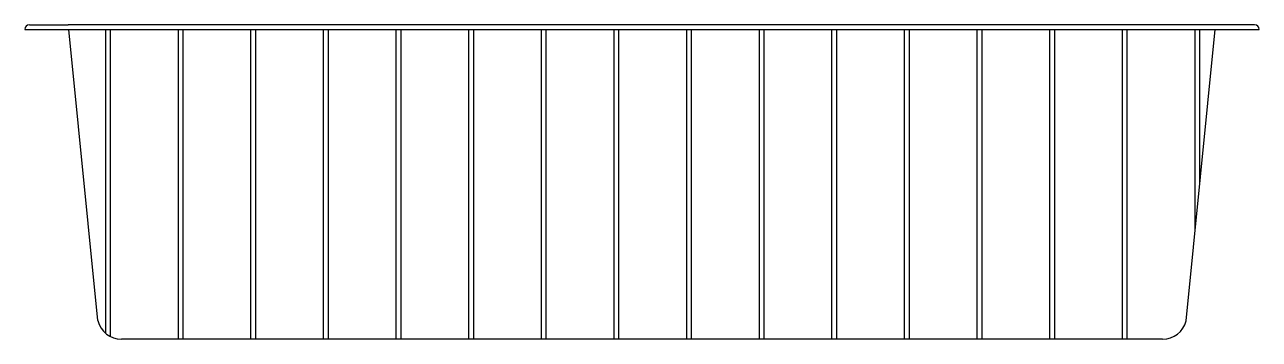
# Model space of a CAD drawing. Extents: x -1195.2 to -1190.1, y 283.75 to 285.05.
import ezdxf

# ---------------------------------------------------------------- set-up
doc = ezdxf.new("R2010")
doc.units = 0
doc.header["$LTSCALE"] = 10
doc.header["$MEASUREMENT"] = 0
doc.layers.add('Piscinas_Fibratec', color=4, linetype='CONTINUOUS')

msp = doc.modelspace()

# ---------------------------------------------------------------- linework, layer by layer
at = {"layer": 'Piscinas_Fibratec', "color": 2}
for p, q in [((-1195.1849, 285.0538), (-1195.0249, 285.0538)), ((-1190.2849, 285.0538), (-1195.0249, 285.0538)), ((-1190.1249, 285.0538), (-1190.2849, 285.0538)), ((-1195.2049, 285.0338), (-1190.1049, 285.0338))]:
    msp.add_line(p, q, dxfattribs=at)
at = {"layer": 'Piscinas_Fibratec'}
for p, q in [((-1194.9026, 283.8312), (-1195.0229, 285.0338)), ((-1190.4072, 283.8302), (-1190.2869, 285.0338)), ((-1190.5044, 283.7538), (-1194.8052, 283.7538))]:
    msp.add_line(p, q, dxfattribs=at)
at = {"layer": 'Piscinas_Fibratec', "color": 1}
for p, q in [((-1194.8701, 283.7777), (-1194.8701, 285.0338)), ((-1194.8501, 283.7644), (-1194.8501, 285.0338)), ((-1194.5701, 283.7538), (-1194.5701, 285.0338)), ((-1194.5501, 283.7538), (-1194.5501, 285.0338)), ((-1194.2701, 283.7538), (-1194.2701, 285.0338)), ((-1194.2501, 283.7538), (-1194.2501, 285.0338)), ((-1193.9701, 283.7538), (-1193.9701, 285.0338)), ((-1193.9501, 283.7538), (-1193.9501, 285.0338)), ((-1193.6701, 283.7538), (-1193.6701, 285.0338)), ((-1193.6501, 283.7538), (-1193.6501, 285.0338)), ((-1193.3701, 283.7538), (-1193.3701, 285.0338)), ((-1193.3501, 283.7538), (-1193.3501, 285.0338)), ((-1193.0701, 283.7538), (-1193.0701, 285.0338)), ((-1193.0501, 283.7538), (-1193.0501, 285.0338)), ((-1192.7701, 283.7538), (-1192.7701, 285.0338)), ((-1192.7501, 283.7538), (-1192.7501, 285.0338)), ((-1192.4701, 283.7538), (-1192.4701, 285.0338)), ((-1192.4501, 283.7538), (-1192.4501, 285.0338)), ((-1192.1701, 283.7538), (-1192.1701, 285.0338)), ((-1192.1501, 283.7538), (-1192.1501, 285.0338)), ((-1191.8701, 283.7538), (-1191.8701, 285.0338)), ((-1191.8501, 283.7538), (-1191.8501, 285.0338)), ((-1191.5701, 283.7538), (-1191.5701, 285.0338)), ((-1191.5501, 283.7538), (-1191.5501, 285.0338)), ((-1191.2701, 283.7538), (-1191.2701, 285.0338)), ((-1191.2501, 283.7538), (-1191.2501, 285.0338)), ((-1190.9701, 283.7538), (-1190.9701, 285.0338)), ((-1190.9501, 283.7538), (-1190.9501, 285.0338)), ((-1190.6701, 283.7538), (-1190.6701, 285.0338)), ((-1190.6501, 283.7538), (-1190.6501, 285.0338)), ((-1190.3701, 284.2018), (-1190.3701, 285.0338)), ((-1190.3501, 284.4018), (-1190.3501, 285.0338))]:
    msp.add_line(p, q, dxfattribs=at)
at = {"layer": 'Piscinas_Fibratec', "color": 2}
for centre, start, end in [((-1195.1849, 285.0338), 90, 180), ((-1190.1249, 285.0338), 0, 90)]:
    msp.add_arc(centre, 0.02, start, end, dxfattribs=at)
at = {"layer": 'Piscinas_Fibratec'}
for centre, start, end in [((-1194.8052, 283.8538), 193.0822, 270), ((-1190.5044, 283.8538), 270, 346.3416)]:
    msp.add_arc(centre, 0.1, start, end, dxfattribs=at)

doc.saveas('drawing.dxf')
